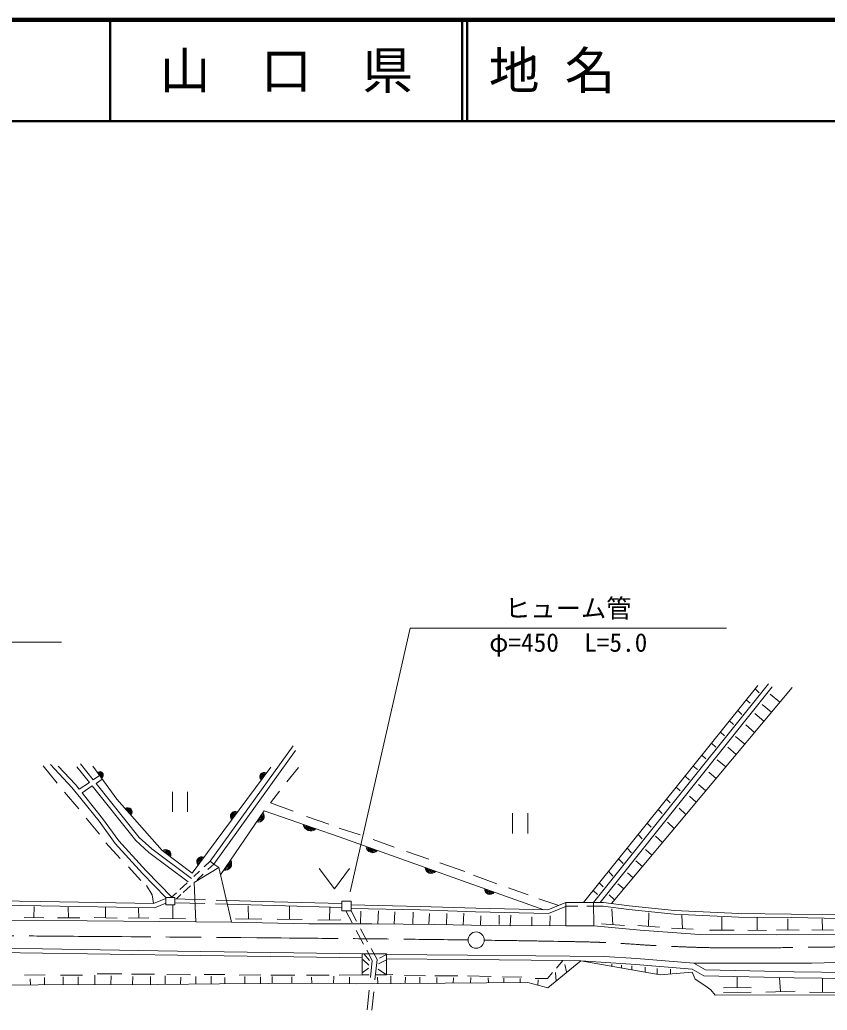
# Model space of a CAD drawing. Units: millimetres, scale not verified. Extents: x 40000 to 680000, y 20000 to 380000.
# Drawn here: x 324062 to 403793, y 282218 to 380000 of the extents above; entities that cross this region are included whole.
import ezdxf
from ezdxf.enums import TextEntityAlignment as Align

# ---------------------------------------------------------------- set-up
doc = ezdxf.new("R2010")
doc.units = ezdxf.units.MM
doc.header["$LTSCALE"] = 1000
doc.linetypes.add('CHAIN', pattern=[18.5, 12, -1.5, 3.5, -1.5])
for name, color, linetype, lineweight in [('M-BGD', 7, 'Continuous', 13), ('M-BMK', 2, 'CHAIN', 13), ('M-BMK-SRVR', 3, 'Continuous', 13), ('M-STR-HTXT', 7, 'Continuous', 13), ('M-TTL', 2, 'Continuous', 140), ('M-TTL-LINE', 7, 'Continuous', 50)]:
    doc.layers.add(name, color=color, linetype=linetype, lineweight=lineweight)
doc.layers.add('M-TTL-TXT', color=7, linetype='Continuous')
doc.styles.add('ＭＳ ゴシック', font='')
doc.styles.get('ＭＳ ゴシック').set_extended_font_data('MS Gothic')

# ---------------------------------------------------------------- blocks, each defined once
blk = doc.blocks.new('田')
at = {"color": 7, "linetype": 'Continuous', "lineweight": 13}
for p, q in [((-0.75, 1), (-0.75, -1)), ((0.75, -1), (0.75, 1))]:
    blk.add_line(p, q, dxfattribs=at)
blk = doc.blocks.new('畑')
at = {"color": 7, "linetype": 'Continuous', "lineweight": 13}
for p, q in [((-1.5, 1), (0, -1)), ((0, -1), (1.5, 1))]:
    blk.add_line(p, q, dxfattribs=at)

msp = doc.modelspace()

# ---------------------------------------------------------------- linework, layer by layer
at = {"layer": 'M-BGD'}
for p, q in [((379712, 292844), (396957, 314279)), ((400327, 314085), (382495, 292744)), ((390546, 305172), (397981, 314447)), ((390937, 304860), (398371, 314134)), ((396679, 313933), (397080, 313566)), ((399108, 312626), (398165, 313425)), ((395807, 312850), (396190, 312517)), ((398296, 311654), (397378, 312407)), ((394956, 311792), (395362, 311398)), ((397550, 310761), (396651, 311524)), ((394142, 310780), (394534, 310437)), ((396607, 309633), (395771, 310377)), ((393255, 309677), (393644, 309318)), ((395652, 308490), (394742, 309232)), ((351071, 308311), (342876, 296938)), ((392374, 308582), (392780, 308199)), ((394798, 307468), (393985, 308188)), ((351299, 307858), (343215, 296638)), ((391428, 307406), (391802, 307027)), ((326381, 306358), (327743, 304626)), ((329213, 304216), (327085, 306476)), ((329554, 304510), (327852, 306317)), ((330935, 304712), (329706, 306251)), ((331309, 304965), (330058, 306532)), ((331259, 306295), (333644, 303057)), ((341069, 295741), (348848, 306226)), ((351593, 306193), (350443, 304779)), ((390560, 306327), (390974, 305996)), ((393772, 306240), (392939, 306946)), ((331309, 304965), (331930, 305384)), ((380726, 292844), (390546, 305172)), ((389755, 305327), (390189, 304939)), ((392821, 305101), (392090, 305727)), ((330085, 303106), (329213, 304216)), ((329929, 304032), (329554, 304510)), ((329929, 304032), (330935, 304712)), ((330208, 303678), (331217, 304359)), ((335515, 298975), (331217, 304359)), ((331591, 304612), (332197, 305021)), ((335846, 299282), (331591, 304612)), ((381365, 292844), (390937, 304860)), ((388871, 304228), (389282, 303882)), ((391804, 303885), (391078, 304516)), ((328483, 303741), (329897, 302088)), ((330437, 303386), (330208, 303678)), ((332240, 301146), (330437, 303386)), ((349716, 303854), (348804, 302677)), ((390852, 302745), (390180, 303339)), ((331883, 300872), (330085, 303106)), ((333644, 303057), (338135, 297971)), ((348804, 302677), (351064, 301871)), ((387913, 303038), (388295, 302692)), ((389845, 301540), (389188, 302159)), ((330611, 301190), (331919, 299590)), ((343882, 295576), (348195, 301888)), ((348195, 301888), (355600, 299330)), ((352386, 301329), (354567, 300576)), ((387102, 302030), (387502, 301626)), ((333495, 298665), (331883, 300872)), ((333844, 298950), (332240, 301146)), ((355611, 300206), (357660, 299518)), ((386009, 300670), (386409, 300295)), ((388683, 300150), (388013, 300766)), ((337085, 298133), (335846, 299282)), ((355600, 299330), (375812, 292139)), ((385120, 299566), (385506, 299128)), ((387538, 298780), (386838, 299409)), ((332554, 298744), (333968, 297198)), ((336179, 295717), (333495, 298665)), ((336506, 296025), (333844, 298950)), ((336797, 297786), (335515, 298975)), ((358968, 299056), (361030, 298329)), ((340694, 294907), (336797, 297786)), ((341029, 295219), (337085, 298133)), ((338135, 297971), (341069, 295741)), ((362246, 297879), (364467, 297126)), ((384029, 298210), (384462, 297766)), ((386489, 297523), (385861, 298095)), ((334801, 296356), (335999, 295035)), ((343714, 296306), (341273, 294837)), ((342258, 296363), (342876, 296938)), ((342643, 296106), (343215, 296638)), ((342876, 296938), (343215, 296638)), ((343714, 296306), (343215, 296638)), ((344954, 290909), (343714, 296306)), ((365537, 296756), (367996, 295910)), ((383197, 297176), (383642, 296709)), ((385561, 296414), (384883, 296976)), ((338484, 293341), (336179, 295717)), ((339111, 293341), (336506, 296025)), ((341254, 295428), (341801, 295937)), ((341565, 295104), (342163, 295659)), ((368881, 295540), (371181, 294707)), ((382197, 295933), (382611, 295440)), ((384631, 295300), (384081, 295795)), ((337145, 293598), (336563, 294541)), ((339858, 294130), (340576, 294798)), ((340194, 293828), (340927, 294510)), ((341273, 294837), (341445, 290947)), ((381289, 294804), (381686, 294383)), ((383705, 294191), (383130, 294685)), ((337280, 292751), (337145, 293598)), ((339009, 293341), (339525, 293821)), ((339524, 293205), (339975, 293625)), ((372305, 294284), (374261, 293623)), ((380680, 294048), (381105, 293656)), ((382798, 293106), (382266, 293619)), ((314447, 292728), (326143, 292530)), ((314453, 293148), (326151, 292949)), ((325463, 291348), (325471, 292445)), ((326143, 292530), (337359, 292330)), ((326151, 292949), (337280, 292751)), ((328879, 291339), (328850, 292397)), ((337280, 292751), (338484, 293247)), ((337359, 292330), (338484, 292793)), ((338484, 292621), (338484, 293341)), ((338484, 293341), (339364, 293341)), ((338484, 292621), (339364, 292621)), ((339159, 291255), (339163, 292556)), ((339364, 292621), (339364, 293341)), ((339364, 293210), (342397, 293122)), ((339364, 292830), (342322, 292744)), ((343376, 292713), (349172, 292545)), ((343462, 293091), (349182, 292925)), ((346658, 291221), (346613, 292537)), ((349172, 292545), (355850, 292358)), ((349182, 292925), (355850, 292738)), ((350707, 291190), (350688, 292448)), ((355850, 292018), (355850, 292977)), ((356790, 292977), (355850, 292977)), ((356790, 292018), (356790, 292977)), ((363611, 292471), (356790, 292609)), ((369083, 292286), (363611, 292471)), ((375331, 293227), (377305, 292569)), ((377985, 292844), (376220, 292130)), ((378055, 292484), (376287, 291769)), ((377985, 292844), (377968, 290545)), ((381692, 292844), (377985, 292844)), ((379157, 292484), (378055, 292484)), ((381670, 292484), (380058, 292484)), ((380757, 290541), (380726, 292844)), ((384190, 292169), (381670, 292484)), ((384230, 292527), (381692, 292844)), ((388711, 292071), (384230, 292527)), ((332530, 291339), (332541, 292343)), ((335805, 291317), (335795, 292279)), ((354629, 291126), (354674, 292353)), ((355850, 292018), (356790, 292018)), ((356869, 290859), (356249, 292018)), ((357307, 291017), (356771, 292018)), ((363601, 292111), (356783, 292249)), ((357704, 290752), (357729, 291992)), ((359432, 290743), (359484, 292030)), ((361022, 290721), (361098, 291941)), ((362865, 290696), (362891, 291890)), ((369073, 291926), (363601, 292111)), ((364467, 290673), (364531, 291776)), ((366197, 290647), (366235, 291763)), ((367849, 290622), (367913, 291788)), ((376287, 291769), (369073, 291926)), ((376220, 292130), (369083, 292286)), ((369565, 290595), (369604, 291547)), ((371409, 290669), (371384, 291598)), ((372477, 290571), (372553, 291610)), ((374638, 290561), (374639, 291445)), ((376406, 290553), (376444, 291521)), ((382633, 290669), (382537, 292233)), ((388684, 291712), (384190, 292169)), ((386161, 290485), (386173, 291839)), ((395045, 291413), (388684, 291712)), ((395055, 291773), (388711, 292071)), ((389492, 290262), (389453, 291584)), ((393376, 290122), (393395, 291406)), ((400225, 291354), (395045, 291413)), ((400230, 291714), (395055, 291773)), ((405147, 291635), (400230, 291714)), ((330708, 291052), (320124, 291081)), ((326425, 291337), (324502, 291360)), ((329981, 291335), (327777, 291342)), ((341445, 290947), (330708, 291052)), ((333669, 291316), (331392, 291361)), ((336806, 291334), (334803, 291300)), ((340437, 291244), (337881, 291267)), ((341445, 290947), (344954, 290909)), ((352620, 290752), (344954, 290909)), ((347957, 291216), (345359, 291227)), ((351937, 291178), (349477, 291201)), ((358837, 290752), (352620, 290752)), ((355768, 291132), (353491, 291120)), ((365016, 290666), (358837, 290752)), ((370527, 290580), (365016, 290666)), ((377968, 290545), (370527, 290580)), ((377968, 290545), (380757, 290541)), ((385337, 290105), (380757, 290541)), ((383771, 290589), (381494, 290749)), ((387225, 290399), (385097, 290571)), ((396885, 290091), (396866, 291330)), ((399910, 290141), (399904, 291254)), ((405146, 291275), (400225, 291354)), ((403330, 290141), (403311, 291241)), ((358002, 288743), (357284, 290085)), ((358399, 288977), (357719, 290246)), ((391185, 289688), (385337, 290105)), ((390567, 290205), (388416, 290319)), ((398739, 289649), (391185, 289688)), ((394594, 290111), (392157, 290134)), ((397806, 290073), (395963, 290108)), ((407839, 289728), (398739, 289649)), ((401038, 290124), (398783, 290159)), ((404400, 290124), (402261, 290159)), ((315348, 287952), (326289, 287862)), ((315349, 288352), (326294, 288262)), ((326289, 287862), (339640, 287654)), ((326294, 288262), (339647, 288054)), ((339640, 287654), (351121, 287476)), ((339647, 288054), (351126, 287876)), ((351126, 287876), (357868, 287798)), ((357868, 285713), (357868, 287798)), ((357868, 287798), (360286, 287798)), ((358049, 287798), (358604, 287118)), ((358871, 287120), (358322, 288146)), ((359343, 287213), (358762, 288298)), ((359582, 287356), (360286, 287729)), ((360286, 287798), (360286, 285713)), ((368283, 287640), (360286, 287729)), ((381766, 287531), (368283, 287640)), ((381766, 287531), (384949, 287316)), ((351121, 287476), (357868, 287398)), ((357926, 287224), (358543, 286660)), ((358697, 285458), (358871, 287120)), ((359133, 285199), (359343, 287213)), ((359477, 286801), (360286, 287206)), ((368279, 287210), (360286, 287299)), ((377678, 287134), (368279, 287210)), ((376206, 284414), (379467, 287084)), ((377055, 286371), (377678, 287134)), ((377678, 287134), (379467, 287084)), ((378041, 286011), (377891, 286742)), ((379467, 287084), (387295, 285711)), ((379467, 287084), (384904, 286718)), ((382511, 286550), (382523, 286765)), ((383470, 286382), (383475, 286677)), ((384485, 286204), (384497, 286589)), ((384904, 286718), (390454, 286260)), ((384949, 287316), (390633, 286848)), ((390633, 286848), (402234, 286869)), ((390633, 286848), (391779, 286209)), ((402234, 286869), (410234, 287047)), ((324521, 285687), (326580, 285713)), ((328097, 285683), (330242, 285675)), ((331464, 284737), (331473, 285682)), ((331716, 285793), (334149, 285802)), ((333059, 284744), (333077, 285594)), ((335107, 285759), (337353, 285759)), ((335183, 284755), (335209, 285550)), ((336963, 284763), (336963, 285559)), ((338408, 284773), (338408, 285594)), ((338565, 285734), (340921, 285717)), ((341457, 284802), (341457, 285550)), ((342252, 285730), (344299, 285742)), ((342955, 284816), (342964, 285585)), ((345735, 285692), (347859, 285704)), ((346268, 284839), (346277, 285550)), ((348838, 285679), (351215, 285666)), ((348982, 284855), (348982, 285541)), ((352372, 285679), (354597, 285679)), ((355053, 284862), (355071, 285568)), ((355588, 285692), (357868, 285713)), ((357868, 285902), (358499, 286378)), ((358577, 285713), (357868, 285713)), ((360286, 285713), (359216, 285713)), ((359441, 286281), (360286, 285713)), ((360286, 285713), (360896, 285735)), ((360694, 284852), (360698, 285618)), ((362065, 285634), (364112, 285608)), ((365053, 285608), (367316, 285608)), ((368282, 285595), (370622, 285532)), ((376165, 285341), (376673, 285926)), ((377027, 285086), (376948, 285941)), ((385827, 285968), (385831, 286477)), ((387009, 285761), (387012, 286342)), ((387295, 285711), (390473, 285971)), ((388315, 285794), (388316, 286277)), ((390454, 286260), (391617, 285612)), ((390473, 285971), (390740, 285266)), ((391617, 285612), (400523, 285421)), ((391779, 286209), (400534, 286021)), ((400534, 286021), (406998, 285917)), ((316734, 284652), (325860, 284710)), ((325111, 284705), (325085, 285312)), ((325860, 284710), (337702, 284767)), ((326495, 284713), (326486, 285444)), ((328336, 284721), (328354, 285497)), ((329817, 284729), (329817, 285506)), ((337702, 284767), (343767, 284824)), ((339923, 284788), (339959, 285479)), ((343767, 284824), (353521, 284881)), ((344321, 284827), (344321, 285462)), ((347819, 284848), (347819, 285515)), ((350929, 284866), (350929, 285523)), ((352886, 284877), (352868, 285488)), ((353521, 284881), (357326, 284833)), ((356622, 284842), (356622, 285488)), ((357326, 284833), (366060, 284881)), ((359406, 284845), (359397, 285471)), ((362101, 284860), (362136, 285465)), ((363555, 284867), (363563, 285474)), ((365238, 284877), (365255, 285447)), ((366060, 284881), (374241, 284967)), ((366868, 284890), (366877, 285403)), ((368569, 284907), (368595, 285438)), ((370340, 284926), (370313, 285412)), ((371689, 285519), (373622, 285494)), ((371873, 284942), (371855, 285377)), ((373477, 284959), (373485, 285333)), ((374241, 284967), (376206, 284414)), ((374970, 285354), (376165, 285341)), ((375233, 284688), (375239, 285209)), ((390740, 285266), (391694, 284655)), ((391694, 284655), (392304, 284236)), ((394915, 284441), (394915, 285509)), ((399181, 284047), (399070, 285452)), ((400523, 285421), (406998, 285316)), ((403338, 283971), (403319, 285331)), ((358361, 282244), (358564, 284181)), ((358821, 282218), (359010, 284028)), ((392304, 284236), (392743, 283702)), ((392743, 283702), (410650, 283731)), ((396288, 284453), (393542, 284430)), ((396288, 283995), (393542, 283972)), ((400640, 284082), (397722, 284013)), ((404625, 283959), (402051, 283982))]:
    msp.add_line(p, q, dxfattribs=at)
for centre, radius, start, end in [((331974, 305436), 333, 294.78109, 137.97964), ((331963, 305428), 266, 294.78109, 137.97964), ((331953, 305421), 200, 294.78109, 137.97964), ((331942, 305413), 133, 294.78109, 137.97964), ((331931, 305405), 66.6, 294.78109, 137.97964), ((348156, 305285), 405, 54.10356, 232.75413), ((348155, 305286), 324, 54.10356, 232.75413), ((348154, 305286), 243, 54.10356, 232.75413), ((348154, 305287), 162, 54.10356, 232.75413), ((348153, 305287), 81, 54.10356, 232.75413), ((334741, 301793), 414, 313.37133, 129.52032), ((334743, 301795), 331, 313.37133, 129.52032), ((334745, 301797), 248, 313.37133, 129.52032), ((334748, 301799), 166, 313.37133, 129.52032), ((334750, 301801), 82.8, 313.37133, 129.52032), ((345366, 301345), 512, 66.03336, 220.82434), ((345348, 301358), 409, 66.03336, 220.82434), ((345330, 301372), 307, 66.03336, 220.82434), ((345312, 301385), 205, 66.03336, 220.82434), ((345294, 301398), 102, 66.03336, 220.82434), ((347613, 301373), 590, 254.44812, 36.86447), ((347645, 301352), 472, 254.44812, 36.86447), ((347676, 301330), 354, 254.44812, 36.86447), ((347707, 301309), 236, 254.44812, 36.86447), ((347739, 301288), 118, 254.44812, 36.86447), ((352790, 300673), 752, 188.83304, 313.05903), ((352767, 300606), 601, 188.83304, 313.05903), ((352744, 300540), 451, 188.83304, 313.05903), ((352721, 300473), 301, 188.83304, 313.05903), ((352698, 300407), 150, 188.83304, 313.05903), ((358903, 298394), 626, 181.54754, 319.28201), ((358888, 298352), 500, 181.54754, 319.28201), ((358873, 298309), 375, 181.54754, 319.28201), ((358858, 298267), 250, 181.54754, 319.28201), ((338465, 297565), 523, 336.38484, 129.13567), ((338480, 297585), 419, 336.38484, 129.13567), ((338495, 297605), 314, 336.38484, 129.13567), ((338510, 297624), 209, 336.38484, 129.13567), ((338525, 297644), 105, 336.38484, 129.13567), ((342033, 296878), 496, 64.60263, 222.25506), ((342018, 296890), 397, 64.60263, 222.25506), ((358843, 298225), 125, 181.54754, 319.28201), ((342002, 296901), 298, 64.60263, 222.25506), ((341987, 296913), 198, 64.60263, 222.25506), ((341971, 296924), 99.2, 64.60263, 222.25506), ((344354, 296665), 625, 256.75939, 34.55319), ((344391, 296640), 500, 256.75939, 34.55319), ((344428, 296615), 375, 256.75939, 34.55319), ((344465, 296589), 250, 256.75939, 34.55319), ((344503, 296564), 125, 256.75939, 34.55319), ((364680, 296295), 583, 178.73577, 322.09378), ((364667, 296260), 467, 178.73577, 322.09378), ((364655, 296225), 350, 178.73577, 322.09378), ((364643, 296191), 233, 178.73577, 322.09378), ((364631, 296156), 117, 178.73577, 322.09378), ((370479, 294148), 505, 172.38837, 328.44118), ((370472, 294128), 404, 172.38837, 328.44118), ((370465, 294108), 303, 172.38837, 328.44118), ((370458, 294088), 202, 172.38837, 328.44118), ((370451, 294069), 101, 172.38837, 328.44118)]:
    msp.add_arc(centre, radius, start, end, dxfattribs=at)
at = {"layer": 'M-BMK'}
for points, knots in [([(369925, 289130), (371833, 289103), (373742, 289078), (375650, 289041), (377710, 289001), (379770, 288984), (381829, 288898), (383566, 288825), (385298, 288667), (387035, 288583), (388912, 288493), (390791, 288410), (392670, 288383), (397037, 288320), (401404, 288439), (405772, 288469), (407135, 288478), (408501, 288412), (409862, 288497), (412450, 288659), (415011, 289110), (417586, 289413), (420284, 289730), (422981, 290052), (425681, 290357), (426730, 290475), (427774, 290645), (428828, 290700), (430694, 290797), (432566, 290681), (434434, 290671), (439517, 290644), (444599, 290624), (449681, 290586), (456158, 290537), (462634, 290461), (469111, 290404)], [0, 0, 0, 0, 1, 1, 1, 2, 2, 2, 3, 3, 3, 4, 4, 4, 5, 5, 5, 6, 6, 6, 7, 7, 7, 8, 8, 8, 9, 9, 9, 10, 10, 10, 11, 11, 11, 12, 12, 12, 12]), ([(269496, 289098), (270840, 289135), (272184, 289174), (273528, 289213), (279068, 289373), (284606, 289618), (290147, 289699), (295248, 289773), (300350, 289719), (305451, 289699), (312794, 289670), (320136, 289583), (327478, 289527), (332541, 289488), (337604, 289458), (342667, 289413), (351221, 289337), (359774, 289266), (368327, 289152)], [0, 0, 0, 0, 1, 1, 1, 2, 2, 2, 3, 3, 3, 4, 4, 4, 5, 5, 5, 6, 6, 6, 6])]:
    msp.add_open_spline(points, degree=3, knots=knots, dxfattribs=at)
at = {"layer": 'M-BMK-SRVR'}
msp.add_circle((369126, 289141), 800, dxfattribs=at)
at = {"layer": 'M-STR-HTXT'}
for p, q in [((356689, 293907), (362608, 319938)), ((362608, 319938), (393839, 319938)), ((296937, 318558), (328168, 318558))]:
    msp.add_line(p, q, dxfattribs=at)
at = {"layer": 'M-TTL'}
msp.add_line((680000, 380000), (40000, 380000), dxfattribs=at)
at = {"layer": 'M-TTL-LINE'}
for p, q in [((333000, 380000), (333000, 370000)), ((367750, 380000), (367750, 370000)), ((368250, 380000), (368250, 370000)), ((40000, 370000), (680000, 370000))]:
    msp.add_line(p, q, dxfattribs=at)

# ---------------------------------------------------------------- block references
at = {"layer": 'M-BGD', "xscale": 1000, "yscale": 1000}
for name, p in [('田', (339880, 302791)), ('田', (373478, 300667)), ('畑', (355128, 295214))]:
    msp.add_blockref(name, p, dxfattribs=at)

# ---------------------------------------------------------------- texts
at = {"layer": 'M-STR-HTXT', "style": 'ＭＳ ゴシック'}
msp.add_text('ヒューム管', height=1833, dxfattribs=at).set_placement((378224, 320438), align=Align.BOTTOM_CENTER)
msp.add_text('φ=450  L=5.0', height=1833, dxfattribs=at).set_placement((378224, 319438), align=Align.TOP_CENTER)
at = {"layer": 'M-TTL-TXT', "style": 'ＭＳ ゴシック'}
msp.add_text('山\u3000口\u3000県', height=3666, dxfattribs=at).set_placement((350375, 375000), align=Align.MIDDLE_CENTER)
msp.add_text('地 名', height=3666, dxfattribs=at).set_placement((370380, 375000), align=Align.MIDDLE_LEFT)

doc.saveas('drawing.dxf')
